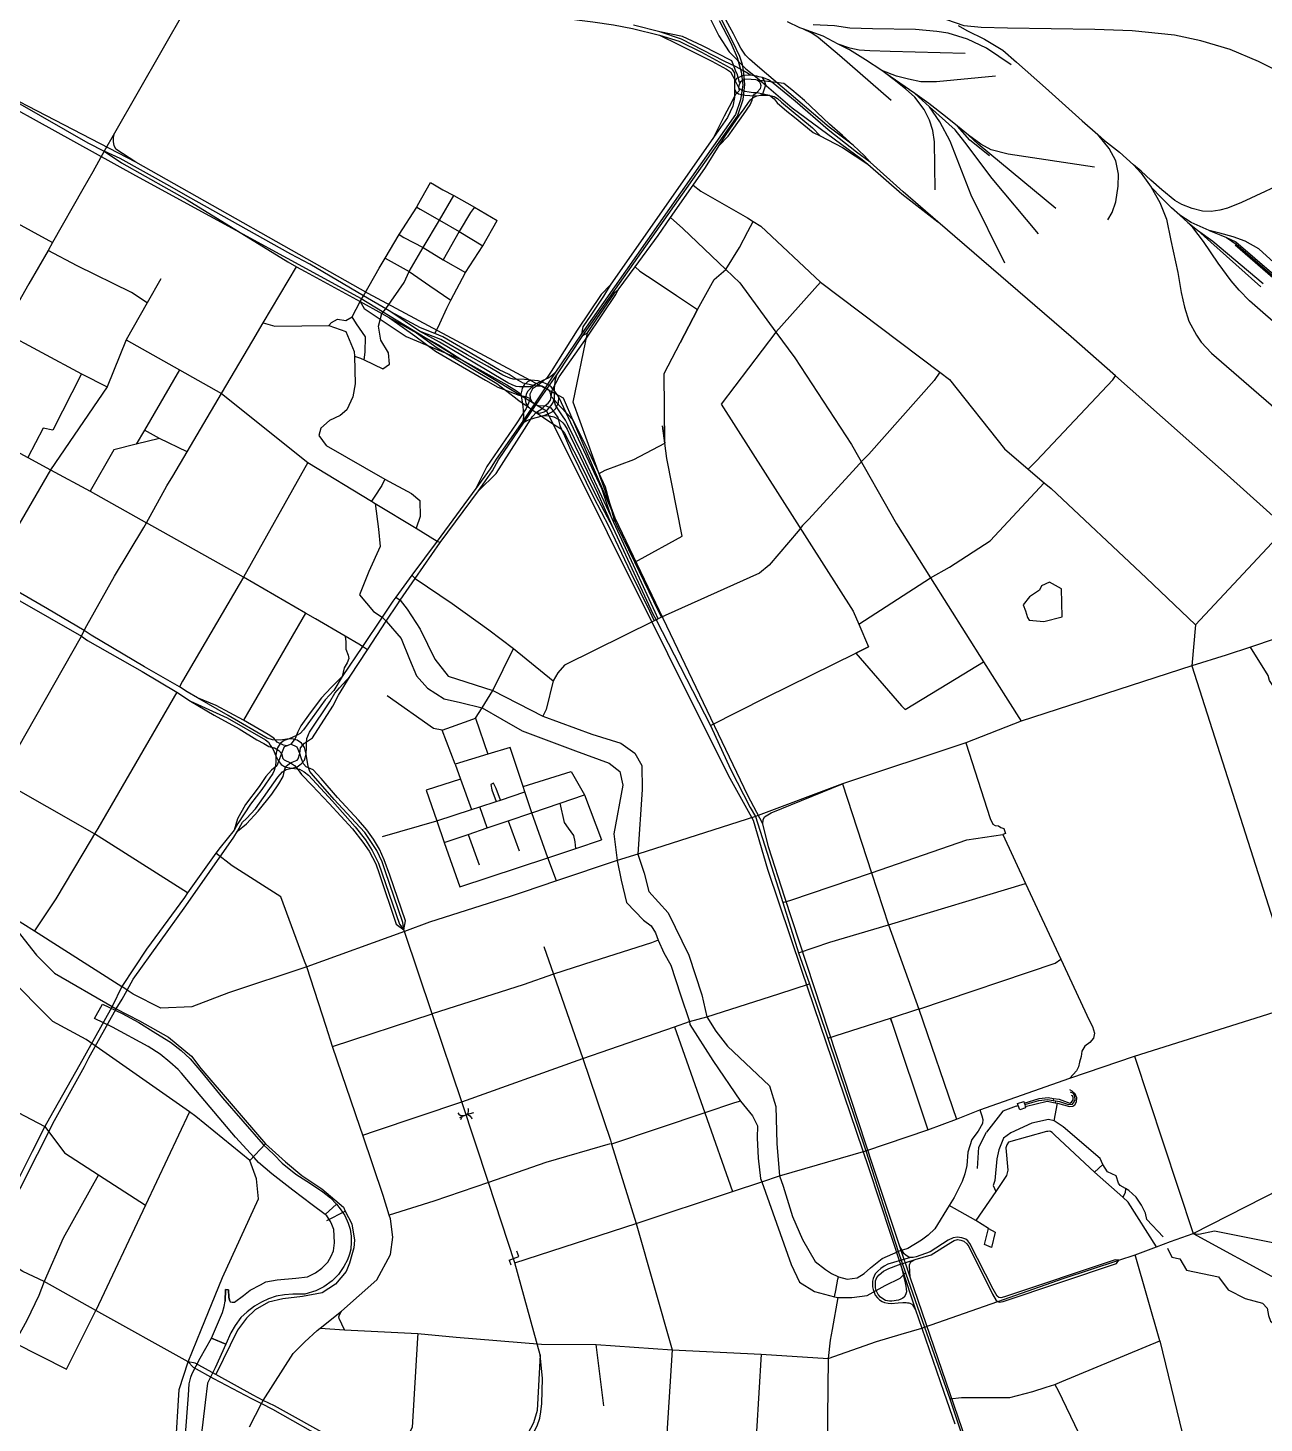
# Model space of a CAD drawing. Header units: millimetres. Extents: x 170 to 95391, y -643 to 69125.
# Drawn here: x 50333 to 53792, y 32640 to 36544 of the extents above; entities that cross this region are included whole.
import ezdxf

# ---------------------------------------------------------------- set-up
doc = ezdxf.new("R2010")
doc.units = ezdxf.units.MM
for name, color, linetype in [('railways', 4, 'Continuous'), ('roads_1', 1, 'Continuous'), ('roads_2', 2, 'Continuous'), ('roads_3', 3, 'Continuous'), ('water', 7, 'Continuous')]:
    doc.layers.add(name, color=color, linetype=linetype)

msp = doc.modelspace()

# ---------------------------------------------------------------- linework, layer by layer
at = {"layer": 'railways'}
for points in [[(53066.5, 35886.11), (52972.41, 36076.83), (52913.49, 36227.6), (52885.15, 36282.03), (52855.68, 36323.67), (52814.87, 36361.32), (52746.4, 36408.89), (52733.85, 36417.3), (52722.44, 36424.94), (52676.89, 36455.46), (52632.36, 36482.62), (52600.82, 36499.09), (52558.22, 36521.33), (52501.48, 36541.99), (52493.66, 36544.85), (52459.06, 36561.2)], [(53084.98, 36440.71), (53015.18, 36488.02), (52962.76, 36513.25), (52907.92, 36529.79), (52876.87, 36534.38), (52817.05, 36539.71), (52696.07, 36541.69), (52633.15, 36543.73), (52590.25, 36550.19), (52530.67, 36553.48)], [(54295.9, 36103.77), (54284.13, 36107.95), (54266.48, 36114.21), (54218.33, 36132.49), (54199.89, 36140.3), (54178.95, 36157.34), (54079.43, 36242.47), (54014.55, 36297.4), (53943.62, 36353.45), (53851.1, 36412.97), (53776.83, 36450.07), (53696.95, 36484.45), (53615.45, 36508.61), (53541.58, 36524.52), (53423.51, 36536.18), (53318.73, 36540.08), (53074.71, 36544.04), (53000.73, 36545.15), (52952.99, 36550.64), (52904.9, 36566.99)], [(52936.55, 36551.53), (52960.08, 36537.29), (53009.47, 36512.87), (53060.9, 36481.8), (53099.43, 36448.27), (53180.31, 36377.07), (53283.1, 36284.49), (53327.11, 36245.95), (53346.12, 36229.29), (53387.49, 36196.5), (53426.52, 36161.69), (53447.91, 36137.48), (53475.87, 36099.18), (53500.7, 36055.78), (53518.78, 36009.1), (53531.72, 35949.7), (53550.75, 35859.81), (53560.39, 35804.27), (53569.26, 35763.3), (53581.28, 35724.09), (53603.33, 35684.55), (53616.07, 35665.28), (53645.07, 35634.41), (54125.64, 35218.25)], [(52748.95, 36341.63), (52603.77, 36467.28), (52544.83, 36517.33), (52526.69, 36530), (52501.48, 36541.99)], [(52956.03, 36473.17), (52745.92, 36478.67), (52688.65, 36479.89), (52659.63, 36481.91), (52632.96, 36487.49), (52600.82, 36499.09)], [(53041.07, 36409.1), (52876.01, 36393.29), (52832.08, 36393.89), (52796.95, 36400.81), (52763.62, 36409), (52722.44, 36424.94)], [(52872.08, 36091.67), (52870.06, 36225.38), (52865.18, 36257.37), (52855.9, 36286.59), (52840.72, 36316.36), (52814.79, 36350.82), (52789.03, 36374.29), (52757.11, 36398.83), (52733.85, 36417.3)], [(53317.82, 36154.9), (53076.03, 36191.27), (53028.39, 36203.18), (52999.74, 36219.25), (52965.51, 36244.06), (52934.44, 36269.3), (52900.68, 36296.73), (52854.21, 36332.89), (52814.87, 36361.32)], [(53161.15, 35967.97), (53031.35, 36122.89), (52954.58, 36224.73), (52928.13, 36259.19), (52855.68, 36323.67)], [(53023.88, 36186.11), (52968.86, 36230.51), (52934.44, 36269.3)], [(53209.47, 36038.63), (52992.56, 36219.26), (52965.51, 36244.06)], [(53354.65, 36007.35), (53367.15, 36028.21), (53377.14, 36057.27), (53384.17, 36101.7), (53384.43, 36135.44), (53377.03, 36172.82), (53358.79, 36206.71), (53327.11, 36245.95)], [(54156.5, 36045.55), (53995.06, 36098.44), (53975.6, 36104.38), (53952.98, 36111.28), (53925.33, 36116.37), (53900.17, 36118.11), (53867.25, 36113.24), (53827.03, 36102.03), (53795.05, 36086.94), (53728.58, 36055.53), (53689.87, 36040.22), (53668.29, 36034.02), (53644.12, 36030.63), (53620.23, 36031.58), (53591.01, 36039.22), (53561.8, 36050.45), (53542.88, 36061.84), (53506.12, 36091.27), (53475.76, 36118.35), (53448.21, 36143.36), (53426.52, 36161.69)], [(53855.09, 35690.4), (53751.78, 35780.85), (53722.03, 35810.18), (53699.62, 35836.43), (53664.04, 35885.79), (53622.91, 35946.96), (53592.9, 35986.05), (53578.5, 35999.86), (53556.64, 36020.82), (53533.21, 36040.71), (53504.15, 36070.08), (53475.87, 36099.18)], [(54392.41, 35295.85), (54377.17, 35316.5), (54362.12, 35343.95), (54333.3, 35390.43), (54320.41, 35417.3), (54306.6, 35444.17), (54291.86, 35469), (54271.01, 35490.66), (54250.26, 35508.93), (53984.01, 35741.38), (53819.24, 35887.64), (53777.86, 35926.03), (53739.55, 35948.08), (53705.68, 35959.32), (53668.58, 35969.89), (53638.48, 35977.24), (53587.82, 36000.12), (53556.64, 36020.82)], [(53578.5, 35999.86), (53605.54, 35978.08), (53643.23, 35944.99), (53782.73, 35819.73)], [(53605.54, 35978.08), (53648.34, 35947.59), (53789.36, 35829.27)], [(53638.48, 35977.24), (53670.76, 35964.57), (53686.67, 35958.22), (53713.99, 35939.29), (54248.98, 35477.87), (54291.21, 35440.91), (54312.47, 35419.55), (54333.3, 35390.43)], [(53686.67, 35958.22), (53713.56, 35945.86), (53819.28, 35854.3)], [(54335.13, 35363.11), (54297.04, 35407.93), (54262.77, 35454.72), (54238.52, 35479.49), (53711.58, 35936.81)]]:
    msp.add_lwpolyline(points, dxfattribs=at)
at = {"layer": 'roads_1'}
for points in [[(52267.54, 36565.28), (52300.02, 36502.61)], [(52306.14, 36505.01), (52274.39, 36567.72)]]:
    msp.add_lwpolyline(points, dxfattribs=at)
at = {"layer": 'roads_2'}
for points in [[(51295.74, 37471.08), (51240.81, 37378.21), (51164.24, 37248.73), (50781.45, 36608.54), (50774.15, 36596.47), (50575.87, 36249.62), (50547, 36199.12)], [(52187.94, 36679.41), (52212.05, 36631.28), (52266.26, 36522.06), (52295.5, 36477.66)], [(52575.09, 36267.04), (52374.52, 36437.05), (52352.27, 36457.09), (52340.8, 36468.17), (52328.14, 36487.47), (52319.84, 36503.31), (52307.65, 36527.73), (52297.04, 36546.81), (52246.01, 36641.34), (52245.45, 36642.39), (52246.01, 36641.34)], [(52959.04, 32591.22), (52813.06, 33015.54), (52802.11, 33048.21), (52773.33, 33134.11), (52698.24, 33358.26), (52451.04, 34111.15), (52405.48, 34252.78), (52389.95, 34317.5), (52347.9, 34396.05), (51976.29, 35172.46), (51831.67, 35507.96), (51284.99, 35801.21), (50635.77, 36168.47), (50009.03, 36493.3), (49909.62, 36509.96), (49308.56, 36504.79), (48027.08, 36535.84), (46469.09, 36495.48)], [(46481.85, 36475.29), (47662.75, 36505.86), (47755.08, 36508.26), (48038.04, 36515.61), (49319.3, 36484.57), (50017.33, 36473.12), (50634.87, 36131.46), (51266.16, 35787.04), (51547.73, 35616.05), (51784.01, 35472.56), (52292.8, 34453.71), (52362.85, 34327.16), (52403.1, 34189.93), (52498.04, 33908.09), (52684.94, 33355.15), (52777.67, 33075.73), (52817, 32956.92), (52816.07, 32960.06), (52826.04, 32930.01), (52834.84, 32906.01), (52896.31, 32727.12), (52927.35, 32638.6)], [(52100.66, 36524.11), (52153.95, 36498.26), (52247.2, 36451.66), (52287.68, 36429.28), (52299.44, 36421.59), (52305.5, 36409.04), (52322.06, 36377.33)], [(52323.95, 36391.24), (52318.08, 36416.23), (52314.12, 36422.77), (52311.32, 36430.78), (52303.17, 36451.95), (52221.22, 36494.27), (52164.52, 36520.82), (52101.8, 36533.21)], [(52335.59, 36425.52), (52332.38, 36442.26), (52324.96, 36463.97), (52306.14, 36505.01)], [(52295.5, 36477.66), (52342.37, 36430.14)], [(52300.02, 36502.61), (52317.43, 36461.43), (52329, 36421.95)], [(52342.37, 36430.14), (52373.41, 36404.54), (52471.56, 36320.48)], [(52329, 36421.95), (52333.85, 36385.35), (52326.95, 36343.19), (52312.76, 36301.91)], [(52318.48, 36297.41), (52334.23, 36343.67), (52339.74, 36386.44), (52335.59, 36425.52)], [(52339.63, 36401.06), (52323.95, 36391.24), (52327.06, 36392.47), (52323.79, 36386.08), (52322.06, 36377.33), (52329.96, 36370.6), (52339.77, 36367.38), (52351.66, 36365.5), (52362.45, 36363.53), (52372.46, 36363.59), (52383.51, 36374.73), (52385.3, 36382.07), (52383.62, 36388.46), (52381.28, 36392.15), (52378.79, 36394.82), (52373.48, 36398.13), (52369.94, 36399.07), (52356.92, 36400.1), (52339.63, 36401.06)], [(52448.59, 36389.29), (52373.48, 36398.13)], [(52642.72, 36216.52), (52612.44, 36243.24), (52576.45, 36274.7), (52506.15, 36341.4), (52471.2, 36370.88), (52448.59, 36389.29)], [(50240.41, 36367.99), (50262.46, 36358.44), (50303.89, 36336.06), (50500.62, 36222.64), (50547, 36199.12)], [(52322.06, 36377.33), (52323.28, 36371.22), (52323.43, 36368.99), (52322.35, 36367.15), (52312.23, 36357.02), (52303.4, 36337.88), (52281.59, 36297.26), (52251.26, 36237.75)], [(52267.79, 36215.3), (52292.47, 36241.47), (52308.66, 36263.92), (52335.55, 36302.3), (52354.46, 36329.24), (52359.38, 36341.86), (52363.65, 36357.12), (52369.69, 36360.52), (52372.46, 36363.59)], [(52372.46, 36363.59), (52407.99, 36356.5), (52421.31, 36346.2), (52429.69, 36334.56), (52457.1, 36311.6), (52478.06, 36294.37), (52530.32, 36252.05), (52549.69, 36242.53)], [(52471.56, 36320.48), (52667.57, 36176.46)], [(52312.76, 36301.91), (51881.86, 35688.42), (51807.71, 35578.23)], [(51885.96, 35683.57), (52318.48, 36297.41)], [(50635.77, 36168.47), (50579.57, 36205.42), (50574.27, 36215.24), (50572.41, 36225.24), (50572.51, 36237.81), (50575.87, 36249.62)], [(52689.64, 36169.06), (52674, 36186.42), (52642.72, 36216.52), (52575.09, 36267.04)], [(50547, 36199.12), (50515.01, 36141.92), (50487.47, 36093.53), (50402.29, 35943.79), (50389.66, 35921.61), (50336.4, 35827.98), (50261.07, 35695.57), (50192.78, 35581.98), (50165.86, 35537.21), (50118.22, 35457.97), (50038.63, 35312.1), (49951.11, 35150.81), (49940.2, 35133.17)], [(49942.16, 36194.94), (50053.15, 36134.36), (50402.29, 35943.79)], [(50547, 36199.12), (50595.5, 36166.4), (50727.66, 36092.36)], [(50730.53, 36101.18), (50591.82, 36179.26), (50547, 36199.12)], [(52667.57, 36176.46), (52683.65, 36163.18), (52778.79, 36079.91), (52879.06, 36001.77)], [(52879.06, 36001.77), (52781.94, 36086.05), (52689.64, 36169.06)], [(50727.66, 36092.36), (50779.25, 36063.7)], [(50780.53, 36072.79), (50730.53, 36101.18)], [(50779.25, 36063.7), (51060.52, 35889.9), (51084.68, 35876.22)], [(51484.66, 35664.61), (51429.13, 35696.14), (51348.62, 35749.97), (51335.11, 35757.92), (51272.09, 35795.06), (51121.95, 35883.57), (51069.31, 35911.54), (50780.53, 36072.79)], [(55128.91, 34027.35), (54522.76, 34548.31), (54388.53, 34669.68), (54331.23, 34719.67), (54116.39, 34909.21), (54096.5, 34926.77), (53854.34, 35145.13), (53689.14, 35294.1), (53376.68, 35570.41), (53252.73, 35680.02), (52879.06, 36001.77)], [(51084.68, 35876.22), (51109.51, 35863.21), (51262.74, 35778.83), (51323.38, 35745.44), (51344.9, 35733.58), (51420.82, 35691.47), (51478.29, 35649.63)], [(51962.77, 35824.88), (51937.14, 35798.7), (51870.1, 35698.55), (51797.66, 35583.16), (51785.89, 35566.46), (51772.77, 35554.16), (51756.34, 35542.17)], [(51797.64, 35512.62), (51801.12, 35532.43), (51820.25, 35568.11), (51897.95, 35679.2), (51978.81, 35798.44), (51984.83, 35811.42)], [(51923.52, 35727.5), (51976.9, 35804.6)], [(51962.77, 35824.88), (51944.07, 35793.67)], [(51976.9, 35804.6), (51984.83, 35811.42)], [(52551.16, 35833.05), (52426.51, 35693.01), (52273.03, 35491.68), (52642.51, 34912.19), (52657.87, 34876.02), (52684.88, 34812.46)], [(51262.74, 35778.83), (51274.26, 35759.62), (51391.81, 35680.96), (51547.73, 35616.05)], [(51944.07, 35793.67), (51908.16, 35740.56)], [(51344.9, 35733.58), (51416.36, 35682.79), (51474, 35639.5), (51613.94, 35559.06), (51648.41, 35538.86), (51682.92, 35525.66), (51706.67, 35516.93), (51726.29, 35513.19), (51738.61, 35507.03)], [(51756.34, 35542.17), (51719.36, 35550.68), (51699.97, 35561.05), (51679.52, 35574.14), (51652.04, 35587.81), (51494.06, 35680.3), (51472.14, 35688.94), (51431.49, 35704.96), (51348.62, 35749.97)], [(51908.16, 35740.56), (51885.83, 35708.02), (51881.86, 35688.42)], [(51885.96, 35683.57), (51899.32, 35691.39), (51923.52, 35727.5)], [(50261.07, 35695.57), (50483.47, 35576.78), (50554.69, 35540.12)], [(50991.96, 35719.23), (51024.11, 35709.42), (51175.56, 35711.62), (51223.36, 35694.52), (51246.55, 35639.11), (51246.88, 35626.18), (51248.89, 35548.08), (51242.44, 35512.34), (51225.7, 35475.67), (51207.08, 35459.46), (51177.15, 35445.38), (51153.35, 35424.15), (51147.38, 35404.05), (51167.71, 35376.28), (51332.05, 35281.58), (51406.74, 35241.1), (51429.56, 35221.8), (51430.9, 35177.5), (51419.53, 35144.23)], [(51420.82, 35691.47), (51482.55, 35657.16)], [(51562.76, 35629.77), (51489.09, 35672.81), (51429.13, 35696.14)], [(51976.29, 35172.46), (51858.96, 35497.17), (51899.32, 35691.39)], [(50608.11, 35671.9), (50757.98, 35587.66), (50875.29, 35521.72)], [(51478.29, 35649.63), (51645.54, 35549.35), (51693.55, 35512.16)], [(51618.12, 35585.57), (51484.66, 35664.61)], [(51813.19, 35573.86), (51885.96, 35683.57)], [(50483.47, 35576.78), (50403.26, 35418.54), (50376.3, 35424.51), (50333.57, 35342)], [(51807.71, 35578.23), (51796.59, 35568.64), (51790.57, 35565.17), (51772.47, 35557.12), (51758.99, 35550), (51753.24, 35547.07), (51744.52, 35542.34), (51736.42, 35540.14), (51727.91, 35540.08), (51709.05, 35539.66), (51699.56, 35541.42), (51688.11, 35545.62), (51676.53, 35551.63), (51618.12, 35585.57)], [(51807.71, 35578.23), (51764.01, 35512.02)], [(51767.96, 35508.69), (51813.19, 35573.86)], [(51829.48, 35459.03), (51819.9, 35472.61), (51809.77, 35488.59), (51807.68, 35494.96), (51806.91, 35508.9), (51807.13, 35536.05), (51808.5, 35552.98), (51809.99, 35561.08), (51813.19, 35573.86)], [(53132.25, 35309.75), (53155.59, 35333.34), (53369.08, 35559.7), (53376.68, 35570.41)], [(51753.24, 35547.07), (51738.57, 35534.89), (51731.58, 35526.96), (51727.36, 35519), (51725.03, 35504.97), (51726.62, 35494.76), (51732.93, 35483.83)], [(51772.67, 35541.76), (51756.34, 35542.17), (51745.48, 35533.98), (51737.88, 35519.44), (51738.61, 35507.03), (51743.25, 35499.28), (51753.99, 35490.92), (51764.21, 35486.99), (51780.83, 35487.67), (51789.19, 35493.94), (51795.63, 35502.72), (51797.64, 35512.62), (51795.78, 35522.28), (51791.41, 35529.48), (51784.26, 35535.6), (51772.67, 35541.76)], [(50875.29, 35521.72), (51116.81, 35328.11), (51294.81, 35219.98), (51305.18, 35213.68), (51419.53, 35144.23), (51478.24, 35108.57), (51486.83, 35104.11)], [(51738.61, 35507.03), (51733.8, 35494.39), (51727.31, 35479.56), (51715.81, 35460.92), (51699.82, 35436.24), (51617.88, 35316.8), (51586.29, 35255.18)], [(51764.01, 35512.02), (51717.96, 35444.28), (51643.94, 35337.88)], [(51650.37, 35335.45), (51721.56, 35440.71), (51767.96, 35508.69)], [(51693.55, 35512.16), (51706.76, 35501.69), (51732.93, 35483.83), (51743.19, 35476.6)], [(51752.66, 35470.18), (51765.81, 35466.72), (51778.24, 35469.62), (51786.25, 35474.67), (51797.53, 35487.45), (51802.73, 35496.23), (51806.91, 35508.9)], [(52106.3, 34895.12), (52098.19, 34911.9), (52031.42, 35049.35), (51982.23, 35150.62), (51973.62, 35169.75), (51949.85, 35258.88), (51931.84, 35297.13), (51902.78, 35358.84), (51859.35, 35447.03), (51823.29, 35483.93), (51797.64, 35512.62)], [(51593.74, 35249.34), (51643.72, 35297.9), (51722.42, 35422.01), (51744.86, 35457.09), (51756.58, 35468.86), (51771.07, 35478.94), (51780.83, 35487.67)], [(51743.19, 35476.6), (51752.66, 35470.18), (51799.31, 35438.55), (51811.7, 35430.67)], [(51780.83, 35487.67), (51796.44, 35481.55), (51815.7, 35453.84), (51822.01, 35431.4), (51834.33, 35402.46), (51854.74, 35357.5), (51915.92, 35231.13), (51958.48, 35149.13), (52020.48, 35019.23), (52072.55, 34913.08), (52085.83, 34885.13)], [(51881.16, 35357.14), (51844.51, 35434.11), (51837.14, 35446.57), (51829.48, 35459.03)], [(51811.7, 35430.67), (51823.6, 35423.36), (51834.42, 35410.04), (51847.51, 35385.24), (51872.83, 35336.69)], [(50778.86, 35358.46), (50701.89, 35395.58), (50636.09, 35379.27), (50573.99, 35363.9), (50507.12, 35248.54)], [(51643.94, 35337.88), (51627.12, 35310.57), (51586.29, 35255.18), (51478.24, 35108.57), (51407.81, 35013.01), (51363.04, 34951.23), (51354.51, 34940.69)], [(51633.22, 35304.82), (51650.37, 35335.45)], [(51872.83, 35336.69), (51921.12, 35237.8)], [(51933.1, 35247.56), (51881.16, 35357.14)], [(51368.6, 34932.96), (51375.35, 34942.75), (51417.34, 35003.51), (51486.83, 35104.11), (51593.74, 35249.34), (51633.22, 35304.82)], [(52657.87, 34876.02), (52858.81, 35005.8), (52911.72, 35035.74), (53026.16, 35108.74), (53177.11, 35271.49)], [(51921.12, 35237.8), (51970.14, 35146.34)], [(51964.93, 35177.06), (51933.1, 35247.56)], [(51305.18, 35213.68), (51314.42, 35141.63), (51318.55, 35092.82), (51287.17, 35023.54), (51261.56, 34957.99), (51300.65, 34910.93), (51324.14, 34895.92), (51335.63, 34883.98), (51377.78, 34835.35), (51401.32, 34778.2), (51420.47, 34731), (51451.02, 34697.01), (51498.07, 34666.97), (51543.87, 34657.09), (51604.01, 34641.81), (51659.64, 34610.15), (51715.89, 34576.96), (51865.5, 34521.57), (51960.15, 34487.36), (51989.76, 34463.61), (51997.68, 34425.7), (51972.95, 34288.87), (51982.28, 34214.88)], [(52097.16, 34890.69), (52088.43, 34909.08), (51972.79, 35160), (51964.93, 35177.06)], [(50893.3, 34619.95), (50808.04, 34669.5), (50779.13, 34686.3), (50757.37, 34700.67), (50660.01, 34756.15), (50509.98, 34845.36), (50490.74, 34857.84), (50387.82, 34918.89), (50224.78, 35013.45), (50070.4, 35096.91), (49951.11, 35150.81), (49935.47, 35158.17)], [(51970.14, 35146.34), (52081.74, 34904.73), (52090.96, 34887.66)], [(51972.79, 35160), (51973.62, 35169.75)], [(49940.2, 35133.17), (50054.53, 35082.56), (50213.81, 34996.43), (50482.9, 34842.72)], [(51363.04, 34951.23), (51375.35, 34942.75), (51394.9, 34918.05), (51430.77, 34861.81), (51471.87, 34778.35), (51509.51, 34729.98), (51634.07, 34690.65), (51774.14, 34618.74), (51911.47, 34568.55), (51992.09, 34543.05), (52031.95, 34515.12), (52051.21, 34480.19), (52052.06, 34413), (52039.87, 34232.29)], [(51110.04, 34906.73), (50936.8, 34606.88)], [(51354.51, 34940.69), (51324.14, 34895.92)], [(51335.63, 34883.98), (51368.6, 34932.96)], [(54096.5, 34926.77), (53754.51, 34811.99), (53685.65, 34788.88), (53590.21, 34759.65), (53112.18, 34604.08), (52957.93, 34544.3), (52612.93, 34429.01), (52369.24, 34337.75), (52039.87, 34232.29), (51982.28, 34214.88), (51811.93, 34157.44), (51718.92, 34126.09), (51682.54, 34113.83), (51456.71, 34042.16), (51387.03, 34015.6)], [(51324.14, 34895.92), (51269.15, 34813.74), (51212.75, 34729.42), (51189.07, 34690.05)], [(51191.9, 34682.37), (51205.48, 34697.9), (51234.61, 34730.53), (51283.28, 34804.46), (51335.63, 34883.98)], [(52090.96, 34887.66), (52243.5, 34592.46), (52298.75, 34470.37), (52354.09, 34363.23), (52369.24, 34337.75), (52445.33, 34097.09), (52489.31, 33956.22), (52520.22, 33869.61), (52571.14, 33717.8), (52677.55, 33402.57), (52768.62, 33120.54), (52788.87, 33060.45), (52842.3, 32908.51)], [(50482.9, 34842.72), (50499.73, 34829.89), (50652.72, 34743.42), (50750.43, 34685.75), (50788.08, 34660.82)], [(52243.5, 34592.46), (52399.93, 34671.65), (52649.48, 34794.96), (52684.88, 34812.46), (52649.48, 34794.96), (52778.13, 34647.28), (52788.32, 34636.96)], [(52788.32, 34636.96), (52930.76, 34723.82), (53007.51, 34770.04)], [(53590.21, 34759.65), (53875.42, 33865.36), (53888.45, 33811.67)], [(50750.43, 34685.75), (50528.98, 34304.28), (50519.63, 34288.73)], [(51189.07, 34690.05), (51164.7, 34664.25), (51104.4, 34579.85), (51095.08, 34569.71), (51084.93, 34563.9), (51064.23, 34554.79)], [(51112.38, 34512), (51113.16, 34530.36), (51112.6, 34544.69), (51113.47, 34556.26), (51120.8, 34573.59), (51178.02, 34659.02), (51191.9, 34682.37)], [(50788.08, 34660.82), (50890.88, 34613.67), (50998.32, 34552.08), (51006.4, 34545.34), (51011.56, 34537.65), (51019.69, 34525.32), (51027.06, 34507.19)], [(51064.23, 34554.79), (51039.43, 34551.75), (51017.64, 34552.46), (51002.47, 34556.89), (50893.3, 34619.95)], [(51072.77, 34473.14), (51086.62, 34476.76), (51098.4, 34484.89), (51107.53, 34495.67), (51112.38, 34512), (51106.87, 34531.16), (51098.73, 34542.9), (51087.04, 34551.15), (51073.22, 34554.93), (51064.23, 34554.79), (51050.54, 34550.59), (51039.12, 34541.98), (51031.34, 34530.01), (51028.15, 34516.1), (51027.06, 34507.19), (51033.19, 34494.32), (51042.15, 34483.19), (51054.4, 34475.79), (51072.77, 34473.14)], [(51027.06, 34507.19), (51026.6, 34488.43), (51024.74, 34475.3), (51022.11, 34466.69), (51018.81, 34458.2), (50987.91, 34413.46), (50955.75, 34372.43), (50938.06, 34344.95), (50920.74, 34318.3)], [(51190.26, 34384.86), (51132.14, 34451.79), (51122.51, 34463.24), (51117.11, 34478.03), (51112.38, 34512)], [(50780.13, 34124.26), (50519.63, 34288.73), (50253.75, 34440.5)], [(50934.21, 34321.83), (50944.71, 34332.36), (50970.03, 34359.01), (51032.42, 34447.49), (51045.9, 34462.72), (51056.23, 34468.77), (51072.77, 34473.14)], [(51072.77, 34473.14), (51093.25, 34470.51), (51106.54, 34462.23), (51118.8, 34452.92), (51185.49, 34380.62)], [(52405.48, 34252.78), (52389.95, 34317.5), (52390.64, 34328.4), (52394.19, 34336.8), (52412.68, 34347.69), (52612.93, 34429.01)], [(51185.49, 34380.62), (51249.19, 34308.69), (51277.68, 34272.67), (51296.97, 34242.86), (51314.15, 34206.92), (51373.04, 34036.27), (51385.63, 34020.21)], [(51385.63, 34020.21), (51382.77, 34041.25), (51333.19, 34185.3), (51324.17, 34210.61), (51310.12, 34242.39), (51291.45, 34270.53), (51275.95, 34293.15), (51250.32, 34320.96), (51190.26, 34384.86)], [(50920.74, 34318.3), (50910.1, 34299.89), (50871.06, 34250.65), (50858.83, 34235.55), (50780.13, 34124.26), (50771.46, 34111.11), (50664.91, 33966.46), (50596.41, 33861.98), (50569.28, 33806.27), (50568.02, 33804.3)], [(50580.31, 33799.66), (50597.16, 33826.84), (50611.33, 33851.86), (50627.72, 33882.53), (50775.31, 34088.13), (50909.51, 34279.8), (50919.61, 34296.99), (50934.21, 34321.83)], [(50519.63, 34288.73), (50510.58, 34273.77), (50411.11, 34107.66), (50351.79, 34018.13)], [(52445.33, 34097.09), (52467.74, 34103.82), (52693.41, 34180.45), (52960.88, 34272.5), (53061.02, 34287.09), (53061, 34287.08)], [(51982.28, 34214.88), (51993.17, 34159.52), (52008.57, 34097.03), (52055.97, 34048.07), (52076.94, 34032.03), (52089.76, 34011.81), (52096.93, 33991.46), (52112.56, 33956.03), (52131.87, 33921.78), (52159.31, 33838.99), (52184.44, 33764.03)], [(52039.87, 34232.29), (52058.05, 34179.47), (52070.33, 34127.51), (52125, 34068.48), (52182.99, 33949.69), (52219.12, 33838.95), (52232.85, 33776.95)], [(49278.44, 34058.3), (49427.65, 33971.7), (49586.23, 33882.44), (49749.05, 33807.47), (49900.44, 33719.29), (50071.38, 33631.98), (50278.76, 33523.51), (50305.76, 33509.38), (50361.54, 33480.07), (50381.09, 33469.9)], [(51387.03, 34015.6), (51113.39, 33916.57), (50894.9, 33844.25), (50792, 33804.98), (50705.74, 33801.46), (50627.44, 33840.95), (50611.33, 33851.86), (50596.41, 33861.98)], [(51766.28, 32831.55), (51695.74, 33088.43), (51621.67, 33313.5), (51547.45, 33539.02), (51464.69, 33785.12), (51387.03, 34015.6), (51385.63, 34020.21)], [(52571.14, 33717.8), (52746.74, 33773.02), (52825.96, 33799.67), (52826.06, 33798.96), (53208.02, 33927.45), (53223.45, 33938.59)], [(50568.02, 33804.3), (50492.12, 33666.99)], [(50504.27, 33662.84), (50580.31, 33799.66)], [(52232.85, 33776.95), (52258.03, 33737.07), (52290.59, 33694.88), (52408.26, 33583.8), (52425.95, 33526.07), (52428.57, 33423.05), (52436.38, 33332.1)], [(52142.62, 33749.49), (52227.22, 33508.13), (52304.79, 33288.12)], [(52184.44, 33764.03), (52185.21, 33756.09), (52250.2, 33655.35), (52327.41, 33541.21), (52361, 33500.02), (52375.16, 33472.3), (52374.02, 33438.4), (52376.5, 33381.26), (52383.25, 33324.95), (52387.16, 33315.42)], [(50492.12, 33666.99), (50478.94, 33643.53), (50393.62, 33493.13), (50381.09, 33469.9), (50345.74, 33400.53), (50296.44, 33302.8), (50223.66, 33153.21), (50208.9, 33129.96)], [(50221.7, 33124.06), (50235.86, 33148.07), (50303.66, 33280.28), (50312.99, 33298.49), (50408.1, 33487.33), (50491.52, 33638.3), (50504.27, 33662.84)], [(52327.41, 33541.21), (52310.87, 33536.27), (52227.22, 33508.13), (51966.56, 33420.45)], [(52996.77, 33517.01), (53002.8, 33500.09), (53005.29, 33489.85), (53004.68, 33478.6), (52992.18, 33456.71), (52974.52, 33433.84), (52963.44, 33398.13), (52960.59, 33361.33), (52955.26, 33337.34), (52947.38, 33315.92), (52925.12, 33271.44), (52910.94, 33249.59), (52871.38, 33184.11), (52852.35, 33166.44), (52833.9, 33152.37), (52795.77, 33129.13), (52768.62, 33120.54)], [(53594.16, 33170.71), (53987.61, 33371.76), (54225.84, 33516.22)], [(51962.58, 33421.38), (51782.29, 33369.64), (51621.67, 33313.5)], [(53491.32, 33133.79), (53411.49, 33258.77), (53396.61, 33272.11), (53318.04, 33342.55), (53206.94, 33446.04), (53203.24, 33450.16), (53199.29, 33453.38), (53194.68, 33455.84), (53190.52, 33456.89), (53186.72, 33456.55), (53183.76, 33455.81), (53077.22, 33426.59), (53072.2, 33418.84), (53069.38, 33410.28), (53075.05, 33347.85), (53071.85, 33333.05), (53041.26, 33288.13), (52985.95, 33206.95)], [(50781.56, 32811.49), (50818.3, 32901.57), (50878.04, 33048), (50978.5, 33268.11), (50973.19, 33323.63), (50954.69, 33374.68)], [(51621.67, 33313.5), (51468.94, 33261.69), (51344.4, 33222.26)], [(52387.16, 33315.42), (52468.85, 33083.76), (52491.95, 33034.63), (52533.89, 33008.73), (52590.3, 32993.93), (52599.91, 32991.4)], [(52436.38, 33332.1), (52446.78, 33302.94), (52472.76, 33218.37), (52500.52, 33154.22), (52535.75, 33092.32), (52565.38, 33070.09), (52581.49, 33059.22), (52599.15, 33050.14), (52601.27, 33049.56), (52625.3, 33043.03), (52653.86, 33046.38), (52673.22, 33059.26), (52690.82, 33074.98), (52723.16, 33101.06), (52768.62, 33120.54)], [(52777.67, 33075.73), (52787.54, 33032.97), (52790.04, 33022.97), (52790.95, 33015.55), (52791.22, 33007.81), (52789.2, 32999.14), (52785.27, 32992.72), (52781.14, 32989.39), (52776.16, 32986.67), (52769.41, 32984.63), (52762.86, 32983.23), (52756.73, 32982.24), (52750.22, 32981.72), (52744.33, 32981.5), (52738.57, 32982.14), (52733.24, 32983.76), (52728.23, 32985.76), (52719.22, 32992.28), (52712.48, 32999.74), (52707.22, 33011.51), (52705.18, 33019.13), (52704.94, 33029.44), (52705.34, 33038.14), (52708.65, 33047.78), (52714.86, 33055.45), (52727.57, 33065.34), (52742.53, 33072.95), (52768.83, 33083.37), (52816.18, 33097.62), (52860.67, 33111), (52915.99, 33146.01), (52925.11, 33151.41), (52934.19, 33153.91), (52943.57, 33152.23), (52952.28, 33149.59), (52960.32, 33142.11), (52965.77, 33134.33), (53032.05, 33000.75), (53042.6, 32983.28), (53047.08, 32980.43), (53050.99, 32979.02), (53062.32, 32980.22), (53378.84, 33086.94), (53385.89, 33095.88)], [(53385.89, 33095.88), (53375.36, 33097.27), (53066.32, 32993.4), (53055.93, 32990.58), (53049.79, 32991.92), (53044.96, 32995.82), (53033.79, 33015.23), (52968.8, 33143.04), (52963.62, 33150.14), (52957.83, 33154.7), (52946.3, 33158.61), (52940.41, 33159.94), (52934.24, 33160.25), (52922.24, 33158.51), (52908.27, 33152.18), (52857.59, 33119.17), (52818.43, 33105.67), (52810.18, 33103.95), (52803.24, 33103.75), (52796.58, 33105.59), (52790.19, 33110.49), (52785.59, 33114.11), (52782.55, 33118.49), (52773.33, 33134.11)], [(52842.3, 32908.51), (53047.08, 32980.43), (53229.99, 33044.68), (53306.93, 33069.67), (53385.89, 33095.88), (53431.7, 33111.08), (53491.32, 33133.79), (53530.59, 33148.1)], [(53530.59, 33148.1), (53594.16, 33170.71)], [(53500.71, 32870.2), (53431.7, 33111.08)], [(52803.24, 33103.75), (52739.58, 33084.69), (52729.45, 33078.99), (52720.22, 33073.18), (52711.59, 33065.73), (52704.29, 33057.56), (52697.96, 33044.42), (52696.69, 33037.23), (52696.32, 33030.03), (52696.77, 33021.91), (52698.33, 33013.78), (52704.43, 32998.2), (52710.29, 32990.95), (52716.37, 32985.23), (52723.36, 32980.8), (52730.27, 32977.3), (52740.05, 32975.7), (52748.92, 32975.23), (52768.81, 32976.59), (52781.37, 32977.5), (52788.03, 32977.79), (52791.06, 32977.7), (52794.13, 32977.16), (52797.98, 32976.49), (52801.44, 32975.63), (52803.17, 32975.04), (52804.83, 32974.07), (52806.37, 32972.98), (52808.02, 32971.38), (52817, 32956.92)], [(52802.11, 33048.21), (52801.17, 33064.54), (52800.48, 33080.18), (52800.51, 33083.42), (52801.45, 33086.35), (52802.28, 33088.17), (52803.93, 33090.5), (52805.68, 33092.41), (52807.94, 33093.72), (52816.18, 33097.62)], [(52599.91, 32991.4), (52638.6, 32991.53), (52681.82, 32997.33), (52707.22, 33011.51), (52732.41, 33025.56), (52773.84, 33045.54), (52788.87, 33060.45)], [(52842.3, 32908.51), (52912.55, 32708.08), (52947.69, 32604.72), (52955.22, 32570.47), (52957.56, 32534.27), (52958.59, 32477.23), (52953.8, 32346.92), (52952.84, 32328.21), (52947.33, 32175.46), (52946.81, 32137.52), (52944.65, 31980.61), (52944.61, 31970.68), (52944.48, 31938.67)], [(52912.55, 32708.08), (52945.4, 32711.55), (53080.45, 32711.42), (53145.3, 32728.64), (53182.74, 32740.91), (53206.42, 32748.68), (53226.49, 32756.97), (53500.71, 32870.2)], [(53500.71, 32870.2), (53571.34, 32578.08), (53576.96, 32554.84)], [(50125.81, 31448.92), (50137.61, 31524.88), (50278.01, 31567.63), (50344.56, 31661.2), (50370.34, 31796.02), (50379.49, 31910.52), (50363.73, 31970.53), (50451.19, 32130.88), (50525.97, 32224.38), (50642.49, 32395.28), (50746.68, 32566.28), (50756.26, 32733.95), (50781.56, 32811.49)], [(51668.82, 32483.5), (51700.74, 32534.42), (51727.39, 32576.9), (51734.43, 32587.64), (51746.34, 32609.62), (51757.82, 32632.88), (51765.82, 32654.44), (51768.57, 32672.15), (51770.93, 32694.63), (51773.5, 32764.59), (51766.28, 32831.55)], [(51766.28, 32831.55), (51757.83, 32675.91), (51747.75, 32641.33), (51722.81, 32593.45), (51710.31, 32572.86), (51686.17, 32533.11)], [(53206.42, 32748.68), (53216.22, 32731.03), (53340.62, 32471.62), (53353.99, 32442.68), (53366.46, 32423.84), (53407.6, 32335.96), (53461.09, 32220.51), (53491.41, 32164.54), (53497.24, 32148.55)]]:
    msp.add_lwpolyline(points, dxfattribs=at)
at = {"layer": 'roads_3'}
for points in [[(51476.75, 36583.61), (51759.07, 36577.88), (51818.03, 36573.81), (51913.83, 36561.47), (51971.95, 36552.61), (52025.24, 36542.96), (52100.66, 36524.11), (52155.98, 36507.35)], [(52162.12, 36512.95), (52101.8, 36533.21), (52027.71, 36551.77)], [(52155.98, 36507.35), (52217.7, 36476.93), (52289.56, 36437.46), (52303.33, 36429.57), (52310.16, 36418.08), (52310.23, 36405.45)], [(52354.87, 36412.64), (52345.01, 36419.12), (52334.06, 36425.16), (52315.13, 36435.44), (52281.03, 36451.33), (52162.12, 36512.95)], [(52310.23, 36405.45), (52310.67, 36392.54)], [(52310.67, 36392.54), (52310.33, 36373.71), (52313.71, 36365.6), (52322.03, 36359.49), (52339.16, 36355.83), (52352.95, 36355.14), (52372.96, 36354.73), (52382.92, 36356.46), (52389.84, 36360.33), (52393.88, 36371.48), (52398.33, 36385.17), (52394.67, 36396.38), (52388.53, 36405.46), (52378.28, 36407.94), (52373.11, 36409.31), (52354.87, 36412.64), (52334.86, 36411.2), (52324.57, 36406.94), (52316.26, 36402.69), (52310.67, 36392.54)], [(52405.14, 36399.31), (52388.53, 36405.46)], [(52572.42, 36259.56), (52479.82, 36339.82), (52418.84, 36389.88), (52405.14, 36399.31)], [(52287.14, 36246.49), (52324.61, 36300.42), (52337.07, 36318.41), (52349.84, 36336.08), (52355.31, 36342.75), (52362.46, 36349.6), (52367.35, 36351.75), (52372.96, 36354.73)], [(52310.33, 36373.71), (52310.17, 36350.1), (52305.65, 36325.26), (52290.99, 36294.16)], [(52382.92, 36356.46), (52399.29, 36356.53)], [(52399.29, 36356.53), (52406.38, 36356.47), (52421.52, 36352.82), (52430.51, 36346.65), (52442.37, 36336.92), (52528.29, 36264.95)], [(52290.99, 36294.16), (52251.26, 36237.75), (51962.77, 35824.88)], [(51984.83, 35811.42), (52032.33, 35876.24), (52096.54, 35963.86), (52131.76, 36014.06), (52194.95, 36104.15), (52229.5, 36153.41), (52267.79, 36215.3), (52287.14, 36246.49)], [(52528.29, 36264.95), (52549.69, 36242.53), (52613.03, 36209.76), (52683.65, 36163.18)], [(52689.64, 36169.06), (52651.84, 36196.68), (52572.42, 36259.56)], [(51273.96, 35615.69), (51277.36, 35636.81), (51277.71, 35679.76), (51252.32, 35716.78), (51240.49, 35735.64), (51262.74, 35778.83), (51272.09, 35795.06), (51316.25, 35871.69), (51333.18, 35900.18), (51372.51, 35966.34), (51421.42, 36043.21), (51423.87, 36047.06), (51460, 36111.86)], [(51246.88, 35626.18), (51263.87, 35620.56), (51273.96, 35615.69), (51326.32, 35590.4), (51344.92, 35603.55), (51342.09, 35635.27), (51320.79, 35670.21), (51313.92, 35710.15), (51323.38, 35745.44), (51335.11, 35757.92), (51385.81, 35832.27), (51399.78, 35863.2), (51439.01, 35930.01), (51484.84, 36006.34), (51525.48, 36075.55)], [(51460, 36111.86), (51471.25, 36105.63), (51494.1, 36091.49), (51525.48, 36075.55), (51582.76, 36042.36), (51646.17, 36005.04)], [(52194.95, 36104.15), (52216.15, 36087.91), (52347.06, 36012.71), (52362.92, 36002.84), (52383.87, 35989.8), (52551.16, 35833.05), (52884.97, 35580.85), (52912.29, 35560.21), (53065.42, 35366.77), (53132.25, 35309.75), (53177.11, 35271.49), (53196.08, 35255.3), (53461.82, 35005.32), (53600.18, 34873.6), (53590.21, 34759.65)], [(51421.42, 36043.21), (51430.63, 36037.45), (51484.84, 36006.34), (51540.43, 35974.54), (51606.56, 35934.8)], [(51582.76, 36042.36), (51571.34, 36028.14), (51540.43, 35974.54), (51495.26, 35895.82)], [(51472.14, 35688.94), (51474.64, 35693.8), (51486.39, 35717.48), (51505.06, 35760.1), (51516.73, 35782.93), (51558.02, 35859.88), (51606.56, 35934.8), (51646.17, 36005.04)], [(52031.42, 35049.35), (52041.39, 35054.83), (52164.24, 35122.37), (52120.75, 35339.51), (52115.27, 35382.54), (52109.14, 35430.61), (52115.27, 35382.54), (52113.39, 35577.01), (52158.37, 35662.79), (52207.31, 35756.13), (52253.23, 35840.67), (52285.73, 35868.49), (52324.35, 35929.6), (52347.29, 35974.89), (52362.92, 36002.84)], [(52131.76, 36014.06), (52165.97, 35983.36), (52285.73, 35868.49), (52325.06, 35830.76), (52426.51, 35693.01), (52479.6, 35620.92), (52637.99, 35378.33), (52763.67, 35156.66), (52858.81, 35005.8), (53007.51, 34770.04), (53112.18, 34604.08)], [(51372.51, 35966.34), (51384.77, 35958.05), (51439.01, 35930.01), (51495.26, 35895.82), (51558.02, 35859.88)], [(50666.97, 35774.93), (50623.01, 35803.63), (50471.52, 35878.49), (50389.66, 35921.61)], [(51333.18, 35900.18), (51399.78, 35863.2), (51457.67, 35822.49), (51516.73, 35782.93)], [(50705.43, 35842.24), (50666.97, 35774.93), (50608.11, 35671.9), (50554.69, 35540.12), (50396.47, 35308.13), (50224.78, 35013.45)], [(50665.25, 35159.01), (50722.34, 35262.76), (50738.71, 35290.48), (50778.86, 35358.46), (50816.11, 35421.51), (50875.29, 35521.72), (50962.63, 35669.58), (50991.96, 35719.23), (51084.68, 35876.22)], [(52032.33, 35876.24), (52045.81, 35863.77), (52088.74, 35835.72), (52148.02, 35795.47), (52207.31, 35756.13)], [(51175.56, 35711.62), (51182.46, 35720.42), (51200, 35729.47), (51222.58, 35725.2), (51240.49, 35735.64)], [(52207.31, 35756.13), (52158.37, 35662.79)], [(51482.55, 35657.16), (51547.73, 35616.05), (51673.21, 35545.83), (51693.28, 35533.76), (51703.42, 35526.84), (51712.66, 35519.27)], [(51789.31, 35545.34), (51781.67, 35549.71), (51761.3, 35557.11), (51740.21, 35559), (51722.9, 35560.17), (51691.06, 35561.81), (51681.39, 35564.63), (51662.07, 35573.06), (51618.99, 35597.87), (51562.76, 35629.77)], [(50757.98, 35587.66), (50659.38, 35418.55), (50636.09, 35379.27)], [(52884.97, 35580.85), (52868.8, 35557.47), (52685.96, 35351.32), (52668.35, 35333.84), (52651.11, 35314.57), (52518.12, 35170.16), (52500.93, 35151.95), (52488.08, 35136.53), (52407.84, 35041.32), (52380.29, 35018.37), (52116.76, 34900.22), (52106.3, 34895.12), (52097.16, 34890.69), (52093.92, 34889.2)], [(51740.21, 35559), (51731.32, 35553.74), (51721.51, 35546.1), (51716.12, 35536.45), (51714.97, 35530.49), (51712.66, 35519.27), (51714.58, 35509.34), (51717.93, 35484.84), (51718.93, 35473.36), (51719.69, 35457.04), (51717.96, 35444.28)], [(51889.19, 35361.96), (51852.8, 35439.34), (51826.41, 35495.1), (51818.45, 35510.69), (51814.48, 35518.45), (51797.17, 35539.94), (51789.31, 35545.34)], [(51721.56, 35440.71), (51733.8, 35448.12), (51751.57, 35453.7), (51777.11, 35460.12), (51789.32, 35464.42), (51799.78, 35469.85), (51809.6, 35478.81), (51817.71, 35495.28), (51818.45, 35510.69)], [(50118.22, 35457.97), (50333.57, 35342), (50396.47, 35308.13), (50507.12, 35248.54), (50665.25, 35159.01)], [(51777.11, 35460.12), (51792.61, 35459.1), (51805.21, 35455.92), (51820.44, 35447.64), (51829.89, 35439.41), (51834.94, 35433.41), (51841.91, 35421.15), (51850.69, 35403.32), (51878.98, 35344.63), (51927.12, 35243.28)], [(50701.89, 35395.58), (50659.38, 35418.55)], [(51931.84, 35297.13), (51948.86, 35307.13), (52028.45, 35336.86), (52115.27, 35382.54)], [(51964.93, 35177.06), (51940.28, 35252.64), (51889.19, 35361.96)], [(51116.81, 35328.11), (50936.42, 35007.44), (50924.58, 34987), (50766.14, 34716.22), (50757.37, 34700.67)], [(51332.05, 35281.58), (51323.69, 35264.27), (51301.84, 35231.72), (51294.81, 35219.98)], [(51927.12, 35243.28), (51970.14, 35146.34)], [(50482.9, 34842.72), (50490.74, 34857.84), (50498.22, 34871.9), (50575.41, 35010.27), (50658.07, 35146.3), (50665.25, 35159.01)], [(51283.28, 34804.46), (51269.15, 34813.74), (51259.76, 34819.9), (51221.23, 34842.25), (51137.96, 34890.54), (51110.04, 34906.73), (50936.42, 35007.44), (50665.25, 35159.01)], [(53600.18, 34873.6), (53854.34, 35145.13)], [(51407.81, 35013.01), (51417.34, 35003.51), (51520.4, 34933.4), (51622.94, 34860.27), (51692.36, 34807.71), (51803.28, 34717.11)], [(53124.81, 34913.66), (53130.65, 34894.99), (53134.78, 34887.51), (53175.58, 34883.1), (53227.2, 34896.29), (53225.07, 34975.03), (53191.59, 34993.42), (53169.13, 34983.62), (53163.68, 34970.85), (53136, 34952.76), (53118.12, 34930.16), (53124.81, 34913.66)], [(52093.92, 34889.2), (52090.96, 34887.66), (52085.83, 34885.13), (51834.73, 34760.9), (51816.06, 34739.57), (51803.28, 34717.11), (51783.62, 34637.51), (51774.14, 34618.74)], [(50253.75, 34440.5), (50482.9, 34842.72)], [(51221.23, 34842.25), (51222.51, 34826.38), (51223.38, 34805.92), (51229.77, 34788.79), (51231.75, 34779.56), (51226.51, 34767.34), (51218.19, 34754.11), (51212.75, 34729.42)], [(51586.14, 34612.76), (51604.01, 34641.81), (51634.07, 34690.65), (51692.36, 34807.71)], [(53888.45, 33811.67), (54263.6, 33919.9), (54062.54, 34299.86), (53994.1, 34288.12), (53970.13, 34377.28), (53933.99, 34488.53), (53879.22, 34580.49), (53841.31, 34660.55), (53832.4, 34679.55), (53820.48, 34698.31), (53807.27, 34718.09), (53803.53, 34732.44), (53754.51, 34811.99)], [(53820.48, 34698.31), (53807.27, 34718.09), (53803.53, 34732.44), (53754.51, 34811.99)], [(51212.75, 34729.42), (51181.58, 34698.66), (51154.77, 34669.74), (51123.22, 34627.85), (51096.69, 34591.69), (51088.38, 34574.86), (51081.13, 34556.3), (51068.96, 34539.7)], [(51094.36, 34513.73), (51096.41, 34529.43), (51107.06, 34543.03), (51130.05, 34558.22), (51186.67, 34646.55), (51202.3, 34677.05), (51234.61, 34730.53)], [(51059.08, 34535.85), (51048.47, 34537.77), (51031.06, 34545.26), (51021.41, 34556.71), (51006.03, 34566.87), (50936.8, 34606.88), (50860.22, 34648.52), (50808.04, 34669.5)], [(51492.89, 34579.35), (51468.05, 34583.72), (51338.43, 34675.47)], [(50788.08, 34660.82), (50854.23, 34620.96), (50924.85, 34582.56), (50973.99, 34552.42), (50993.06, 34541.89), (51007.11, 34533.75), (51023.21, 34530.29), (51035.25, 34522.83), (51042.57, 34514.15)], [(51528.79, 34484.09), (51492.89, 34579.35), (51568.22, 34606.35), (51586.14, 34612.76), (51620.6, 34511.93)], [(51042.57, 34514.15), (51037.02, 34499.52), (51029.77, 34479.68), (51014.84, 34467.6), (50999.42, 34449.33), (50980.48, 34421.23), (50942.3, 34370.85), (50919.43, 34331.22), (50910.1, 34299.89)], [(51089.93, 34499.52), (51094.36, 34513.73), (51086.93, 34532.01), (51068.96, 34539.7), (51068.67, 34539.71), (51059.08, 34535.85), (51050.3, 34532.31), (51042.57, 34514.15), (51046.49, 34500.29), (51050, 34495.87), (51068.26, 34488.17), (51086.63, 34495.57), (51089.93, 34499.52)], [(51385.63, 34020.21), (51389.55, 34045.5), (51345.84, 34173.07), (51330.36, 34216.52), (51317.54, 34246.16), (51300.74, 34274.26), (51281.96, 34300.79), (51258.03, 34326.98), (51199.97, 34390.85), (51153.48, 34443.9), (51131.1, 34468.16), (51111.81, 34477.13), (51104.89, 34485.21), (51098.55, 34499.18), (51094.36, 34513.73)], [(51528.79, 34484.09), (51544.01, 34442.34), (51447.23, 34411.72), (51477.48, 34325.35), (51498.37, 34265), (51541.59, 34140.99), (51788.21, 34221.9), (51743.7, 34348.35), (51724, 34406.85), (51718.89, 34422.04), (51682.29, 34530.8), (51620.6, 34511.93), (51528.79, 34484.09)], [(52957.93, 34544.3), (53025.94, 34332.39), (53033.58, 34316.22), (53040.03, 34312.32), (53048.76, 34311.27), (53055.2, 34307.36), (53063.6, 34304.39), (53068.66, 34290.18), (53061.02, 34287.09), (53124.8, 34150.24), (53223.45, 33938.59), (53303.17, 33767.57), (53311.7, 33750.39), (53317.69, 33731.38), (53314.99, 33717.26), (53304.66, 33705.46), (53290.97, 33694.93), (53282.46, 33681.47), (53280.71, 33665.69), (53276.06, 33649.95), (53273.36, 33637.41), (53267.44, 33625.53), (53248.82, 33605.57)], [(50919.61, 34296.99), (50945.44, 34317.42), (50977.89, 34352.6), (51015.58, 34400.62), (51035.81, 34429.56), (51047.81, 34449.79), (51052.28, 34470.72), (51057.09, 34479.88), (51068.26, 34488.17)], [(51068.26, 34488.17), (51079.32, 34480.61), (51089.43, 34468.23), (51098.46, 34455.32), (51128.32, 34424.31), (51176.49, 34374.5), (51242, 34303.08), (51270.6, 34266.22), (51288.6, 34240.49), (51306.52, 34204.9), (51316.6, 34178.03), (51363.35, 34036.66), (51385.63, 34020.21)], [(51544.01, 34442.34), (51574.99, 34357.22)], [(51718.89, 34422.04), (51853.17, 34463.17), (51890.87, 34398.25), (51938.73, 34272.31)], [(51325.1, 34281.52), (51477.48, 34325.35), (51574.99, 34357.22), (51597.67, 34364.63), (51643.66, 34379.66), (51655.73, 34383.61), (51724, 34406.85)], [(51655.73, 34383.61), (51643.39, 34415.89), (51636.05, 34430.78), (51628.27, 34427.42), (51631.6, 34411.98), (51643.66, 34379.66)], [(51743.7, 34348.35), (51822.28, 34374.99), (51890.87, 34398.25)], [(52612.93, 34429.01), (52693.41, 34180.45), (52741.33, 34034.59), (52826.06, 33798.96), (52931.75, 33490.43)], [(51618.7, 34305.88), (51597.67, 34364.63)], [(51866.43, 34248.09), (51864.34, 34266.42), (51861.09, 34284.08), (51845.81, 34305.19), (51834.63, 34320.66), (51822.28, 34374.99)], [(50954.69, 33374.68), (50803.58, 33498.63), (50785.88, 33511.02), (50496.53, 33713.49), (50403.43, 33764.28), (50272.32, 33895.7), (50241.24, 33945.41), (50211.62, 33992.8), (50195.21, 34019.05), (50124.14, 34050.88), (50068.03, 34052.82), (50025.6, 34066), (49946.42, 34062.56), (49854.79, 34120.01), (49609.44, 34281.57), (49478.71, 34349.37)], [(51498.37, 34265), (51564.89, 34287.61), (51618.7, 34305.88), (51676.88, 34325.64), (51743.7, 34348.35)], [(51676.88, 34325.64), (51707.72, 34241.37)], [(51564.89, 34287.61), (51595.72, 34202.09)], [(51811.93, 34157.44), (51788.21, 34221.9), (51866.43, 34248.09), (51938.73, 34272.31)], [(50953.41, 32629.61), (50986.67, 32695.06), (50991.85, 32703.74), (51075.77, 32834.97), (51108.41, 32867.57), (51142.68, 32899.14), (51151.46, 32905.88), (51210.71, 32953.12), (51309.32, 33040.99), (51347.93, 33112.27), (51354.47, 33160.29), (51347.69, 33211.49), (51344.4, 33222.26), (51327.67, 33277.11), (51270.79, 33445.99), (51263.41, 33467.87), (51185.64, 33694.03), (51168.2, 33750.32), (51113.39, 33916.57), (51106.82, 33932.44), (51041.46, 34112.97), (50904.76, 34199.25), (50858.83, 34235.55)], [(50093.8, 34177.04), (50286.25, 34058.5), (50351.79, 34018.13), (50596.41, 33861.98)], [(52489.31, 33956.22), (52577.54, 33986.21), (52741.33, 34034.59), (53124.8, 34150.24)], [(50781.56, 32811.49), (50523.57, 32955.54), (50379.01, 33036.25), (50319.61, 33064.35), (50238.84, 33116.15), (50221.7, 33124.06), (50208.9, 33129.96), (50185.39, 33142.36), (50090.85, 33211.45), (50062.16, 33229.48), (50032.78, 33244.78), (49908.44, 33309.56), (49727.75, 33403.7), (49565.81, 33488.07), (49457.03, 33544.75), (49236.18, 33659.82), (49111.25, 33724.91), (49069.41, 33746.72), (48895.87, 33838.08), (48764.58, 33908.17), (48738.29, 33923.6), (48487.99, 34067.76)], [(50286.25, 34058.5), (50302.79, 34019.75), (50357.28, 33949.9), (50407.89, 33899.12), (50569.28, 33806.27), (50580.31, 33799.66)], [(51777.3, 33974.09), (51804.01, 33896.83)], [(52096.93, 33991.46), (52078.09, 33983.97), (51914.24, 33931.59), (51804.01, 33896.83)], [(51804.01, 33896.83), (51718.99, 33866.55), (51464.69, 33785.12)], [(51804.01, 33896.83), (51885.79, 33660.26)], [(52232.85, 33776.95), (52434.14, 33841.51), (52520.22, 33869.61)], [(52931.75, 33490.43), (52996.77, 33517.01), (53248.82, 33605.57), (53294.92, 33621.23), (53429.19, 33666.81), (53888.45, 33811.67)], [(50580.31, 33799.66), (50645.9, 33766.34), (50726.46, 33720.58), (50791.52, 33666.62), (50817.17, 33632.82), (50998.47, 33421.55)], [(51185.64, 33694.03), (51464.69, 33785.12)], [(52184.44, 33764.03), (52232.85, 33776.95)], [(52750.5, 33762.36), (52746.74, 33773.02), (52851.55, 33460.78)], [(51885.79, 33660.26), (51961.14, 33686.44), (52142.62, 33749.49), (52184.44, 33764.03)], [(51270.79, 33445.99), (51305.56, 33457.68), (51547.45, 33539.02), (51885.79, 33660.26)], [(51885.79, 33660.26), (51963.12, 33431.56), (51966.56, 33420.45), (52035.26, 33198.81), (52135.88, 32845.06), (52117.48, 32552.74), (52110.94, 32377.89)], [(53429.19, 33666.81), (53509.53, 33424.14), (53594.16, 33170.71), (53833.15, 33040.66)], [(53098.67, 33526.94), (53104.47, 33529.06), (53102.32, 33534.32), (53119.84, 33539.94), (53121.24, 33535.34), (53122.44, 33531.35), (53123.88, 33526.55), (53124.98, 33522.89), (53109, 33516.76), (53104.47, 33529.06)], [(53121.24, 33535.34), (53163.19, 33548.3), (53188.47, 33551.49), (53203.34, 33548.93), (53218.86, 33546.26), (53248.24, 33535.72), (53253.44, 33538.74), (53257.7, 33545.14), (53257.75, 33551.27), (53255.85, 33555.95), (53253.75, 33557.42)], [(53122.44, 33531.35), (53161.69, 33542.52), (53186.49, 33546.19), (53202.47, 33543.41), (53208.59, 33542.35), (53219.47, 33540.46), (53245.29, 33532.04), (53255.67, 33532.92), (53260.89, 33539), (53264.01, 33545.42), (53262.47, 33554.45), (53258.49, 33562.22), (53250.75, 33566.47)], [(53123.88, 33526.55), (53185.44, 33540.91), (53207.9, 33536.78), (53213.85, 33535.69), (53247.88, 33526.14), (53256.87, 33527.34), (53263.05, 33531.13), (53267.53, 33538.95), (53268.6, 33550.85), (53263.99, 33561.85), (53255.3, 33569.17), (53249.01, 33572.43)], [(53203.34, 33548.93), (53202.47, 33543.41)], [(53208.59, 33542.35), (53207.9, 33536.78)], [(50785.88, 33511.02), (50662.76, 33250.29), (50523.57, 32955.54)], [(51536.69, 33508.61), (51539.35, 33505.01), (51542.92, 33501.7), (51547.54, 33500.64), (51554.75, 33500.99), (51560.32, 33503.41), (51565.2, 33507.87), (51566.47, 33512.78), (51565.7, 33519.14), (51565.61, 33520.16)], [(51541.63, 33495.16), (51549.71, 33498.75), (51554.75, 33500.99), (51560.32, 33503.41), (51581.27, 33509.48)], [(51544.78, 33489.7), (51546.67, 33494.71), (51549.71, 33498.75), (51554.75, 33500.99), (51560.32, 33503.41), (51566.39, 33502.44), (51570.08, 33499.95), (51574.46, 33494.58), (51575.26, 33491.51)], [(53061.17, 33512.91), (53015.3, 33454.44)], [(53098.67, 33526.94), (53061.17, 33512.91)], [(53204.47, 33486.33), (53213.85, 33535.69)], [(50381.09, 33469.9), (50436.02, 33396.1), (50530.66, 33335.24), (50662.76, 33250.29)], [(51695.74, 33088.43), (52035.26, 33198.81), (52304.79, 33288.12), (52387.16, 33315.42), (52436.38, 33332.1), (52677.55, 33402.57), (52851.55, 33460.78), (52931.75, 33490.43)], [(53509.89, 33161.65), (53463.77, 33209.92), (53460.23, 33227.39), (53448.99, 33250.21), (53434.08, 33272.66), (53413.41, 33290.68), (53404.49, 33296.83), (53389.46, 33305.47), (53385.03, 33312), (53378.25, 33331.95), (53354.27, 33343.1), (53341.38, 33364.3), (53333.77, 33381), (53229.62, 33469.09), (53204.47, 33486.33), (53188.99, 33489.7), (53142, 33479.11), (53083.46, 33452.79), (53063.35, 33437.53), (53050.45, 33404.75), (53044.14, 33380.04), (53038.76, 33318.79), (53034.58, 33305.43), (53041.26, 33288.13)], [(50954.69, 33374.68), (50998.47, 33421.55)], [(50998.47, 33421.55), (51054.52, 33371.29), (51099.74, 33332.78), (51155.66, 33295.84), (51216.29, 33244.87), (51221.44, 33233.29)], [(52990.71, 33352.83), (52993.76, 33412.09), (53015.3, 33454.44)], [(53341.38, 33364.3), (53318.04, 33342.55)], [(53594.16, 33170.71), (53609.87, 33168.65), (53653.59, 33178.45), (54003.04, 33107.93), (54104.13, 33219.65), (54251.55, 33307.23), (54254.81, 33299.63), (54327.54, 33344.16)], [(50530.66, 33335.24), (50432.09, 33157.92), (50379.01, 33036.25)], [(53404.49, 33296.83), (53403.57, 33284.26), (53396.61, 33272.11)], [(51221.44, 33233.29), (51239.6, 33197.76), (51247.02, 33152.6), (51244.9, 33130.71), (51239.55, 33110.78), (51232.89, 33087.64), (51224.29, 33064.51), (51194.22, 33028.66), (51156.45, 33004.49), (51101.98, 32994.62), (51046.89, 32987.98), (51006.67, 32978.63), (50968.93, 32957.03), (50944.79, 32934.03), (50919.91, 32900.09), (50858.76, 32776.16)], [(51169.42, 33206.97), (51221.44, 33233.29)], [(53021.49, 33184.34), (53039.41, 33174.99), (53029.81, 33131.6), (53010.35, 33139.93), (53021.49, 33184.34), (52985.95, 33206.95), (52910.94, 33249.59)], [(51679.57, 33096.28), (51707.13, 33106.6), (51701.49, 33121.5)], [(53521.63, 33130.15), (53533.67, 33104.9), (53556.47, 33099.84), (53574.99, 33068.04), (53664.58, 33049.47), (53691.22, 33012.73), (53739.17, 32988.82), (53788.02, 32975.45), (53800.96, 32961.55), (53804.4, 32941.06), (53810.44, 32925.16), (53869.19, 32880.2)], [(51679.57, 33096.28), (51684.31, 33083.33)], [(50379.01, 33036.25), (50363.68, 32996.9), (50330.8, 32927.56), (50295.54, 32864.81), (50222.32, 32734.53), (50184.12, 32657.66), (50128.8, 32546.34), (50040.41, 32378.01), (49977.34, 32266.63), (49948.46, 32196.07)], [(52590.3, 32993.93), (52594.23, 33011.66), (52599.87, 33042.55), (52601.27, 33049.56)], [(52599.91, 32991.4), (52583.99, 32901.97), (52577.91, 32872.06), (52572.65, 32821.19)], [(50109.51, 32969.43), (50295.54, 32864.81), (50441.73, 32790.85), (50523.57, 32955.54)], [(51218.77, 32901.47), (51204.42, 32932.68), (51203.79, 32937.85), (51205.32, 32942.81), (51210.71, 32953.12)], [(51151.46, 32905.88), (51218.77, 32901.47), (51424.33, 32891.04), (51531.19, 32880.75), (51770.49, 32861.37), (51923.05, 32859.75), (52135.88, 32845.06), (52385.44, 32832.92), (52572.65, 32821.19), (52707.4, 32868.13), (52776.53, 32889.17), (52834.84, 32906.01), (52842.3, 32908.51)], [(51424.33, 32891.04), (51423.34, 32878.66), (51408.75, 32627.89), (51354.7, 32521.62), (51347.36, 32508.67), (51340.43, 32496.44)], [(51944.83, 32688.12), (51923.05, 32859.75)], [(50795.42, 32797.04), (50781.56, 32811.49)], [(50801.43, 32807.62), (50781.56, 32811.49)], [(50795.42, 32797.04), (50853.08, 32765.23)], [(50858.76, 32776.16), (50801.43, 32807.62)], [(52385.44, 32832.92), (52372.24, 32616.57)], [(52572.65, 32821.19), (52566.75, 32326.42), (52562.55, 31859.41), (52559.77, 31839.46), (52557.82, 31825.4)], [(50853.08, 32765.23), (50958.65, 32708.91), (50986.67, 32695.06)], [(50991.85, 32703.74), (50964.02, 32718.55), (50858.76, 32776.16)], [(50986.67, 32695.06), (51017.61, 32678.96), (51340.43, 32496.44), (51555.23, 32375.95)], [(51770.73, 32273.46), (51743.75, 32286.52), (51635.97, 32343.62), (51608.93, 32359.14), (51584.09, 32373.41), (51561.11, 32386.61), (51347.36, 32508.67), (51023.64, 32688.53), (50991.85, 32703.74)]]:
    msp.add_lwpolyline(points, dxfattribs=at)
at = {"layer": 'water'}
for points in [[(51164.9, 33224.22), (51129.07, 33251.3), (51074.45, 33291.83), (51015.48, 33337.5), (50978.38, 33369.88), (50966.03, 33383.1), (50914.47, 33440.39), (50843.35, 33524.07), (50763.54, 33619.47), (50753.36, 33629.77), (50730.82, 33650.36), (50703.17, 33672.46), (50669.63, 33693.86), (50570.44, 33748.61), (50520.09, 33772.35), (50541.66, 33813), (50597.12, 33786.3), (50643.81, 33761.14), (50691.19, 33731.59), (50732, 33705.75), (50761.85, 33682.91), (50787.31, 33659.38), (50819.24, 33622.67), (50878, 33550.75), (50991.24, 33420.08), (51021.77, 33392.13), (51045.02, 33367.16), (51082.87, 33336.96), (51123.68, 33310.38), (51158.67, 33287.5), (51179.77, 33270.56), (51197.01, 33252.89), (51164.9, 33224.22)], [(50847.06, 32877.92), (50877.54, 32949.39), (50882.61, 32966.89), (50885.34, 32981.06), (50886.2, 33013.69), (50894.42, 33013.36), (50895.74, 32992.18), (50897.01, 32984.7), (50898.93, 32980.02), (50904.77, 32978.36), (50911.71, 32978.7), (50936.58, 32996.98), (50954.99, 33012.23), (50984.18, 33026.92), (50999.25, 33035.2), (51031.18, 33041.47), (51083.28, 33046.18), (51115.65, 33049.19), (51137.78, 33060.67), (51156.18, 33073.59), (51172.25, 33090.25), (51182.23, 33107.44), (51187.99, 33122.32), (51190.97, 33144.22), (51190.66, 33163.83), (51188.93, 33181.57), (51183.88, 33195.61), (51179.74, 33204.04), (51169.55, 33219.98), (51164.9, 33224.22), (51197.01, 33252.89), (51207.21, 33239.74), (51219.73, 33220.98), (51229.87, 33199.9), (51235.36, 33182.59), (51237.54, 33163.45), (51237.88, 33146.18), (51236.78, 33127.06), (51232.92, 33112.63), (51227.64, 33096.81), (51217.17, 33078.23), (51202.46, 33056.42), (51184.49, 33037.9), (51160.91, 33021.76), (51138.79, 33010.28), (51107.77, 33001.2), (51074.94, 33001), (51051.48, 32999.31), (51027.53, 32995.31), (51006.37, 32987.55), (50986.6, 32978.38), (50967.75, 32967.33), (50947, 32951.64), (50929.52, 32935.45), (50912.93, 32913.65), (50901.04, 32893.22), (50887.2, 32860.88), (50875.51, 32865.85), (50869.52, 32868.37), (50864.53, 32870.61), (50847.06, 32877.92)], [(50885.34, 32981.06), (50886.2, 33013.69), (50894.04, 33013.19), (50895.74, 32992.18), (50897.01, 32984.7), (50895.74, 32992.18), (50894.42, 33013.36), (50886.2, 33013.69), (50885.34, 32981.06)]]:
    msp.add_lwpolyline(points, close=True, dxfattribs=at)
msp.add_lwpolyline([(50773.57, 32595.8), (50782.53, 32717.98), (50784.19, 32749.7), (50789.51, 32768.78), (50793.34, 32779.48), (50815.26, 32821.76), (50847.06, 32877.92), (50864.53, 32870.61), (50869.52, 32868.37), (50875.51, 32865.85), (50887.2, 32860.88), (50857.24, 32794.82), (50836.26, 32751.6), (50829.73, 32698), (50818.18, 32603.84)], dxfattribs=at)

doc.saveas('drawing.dxf')
